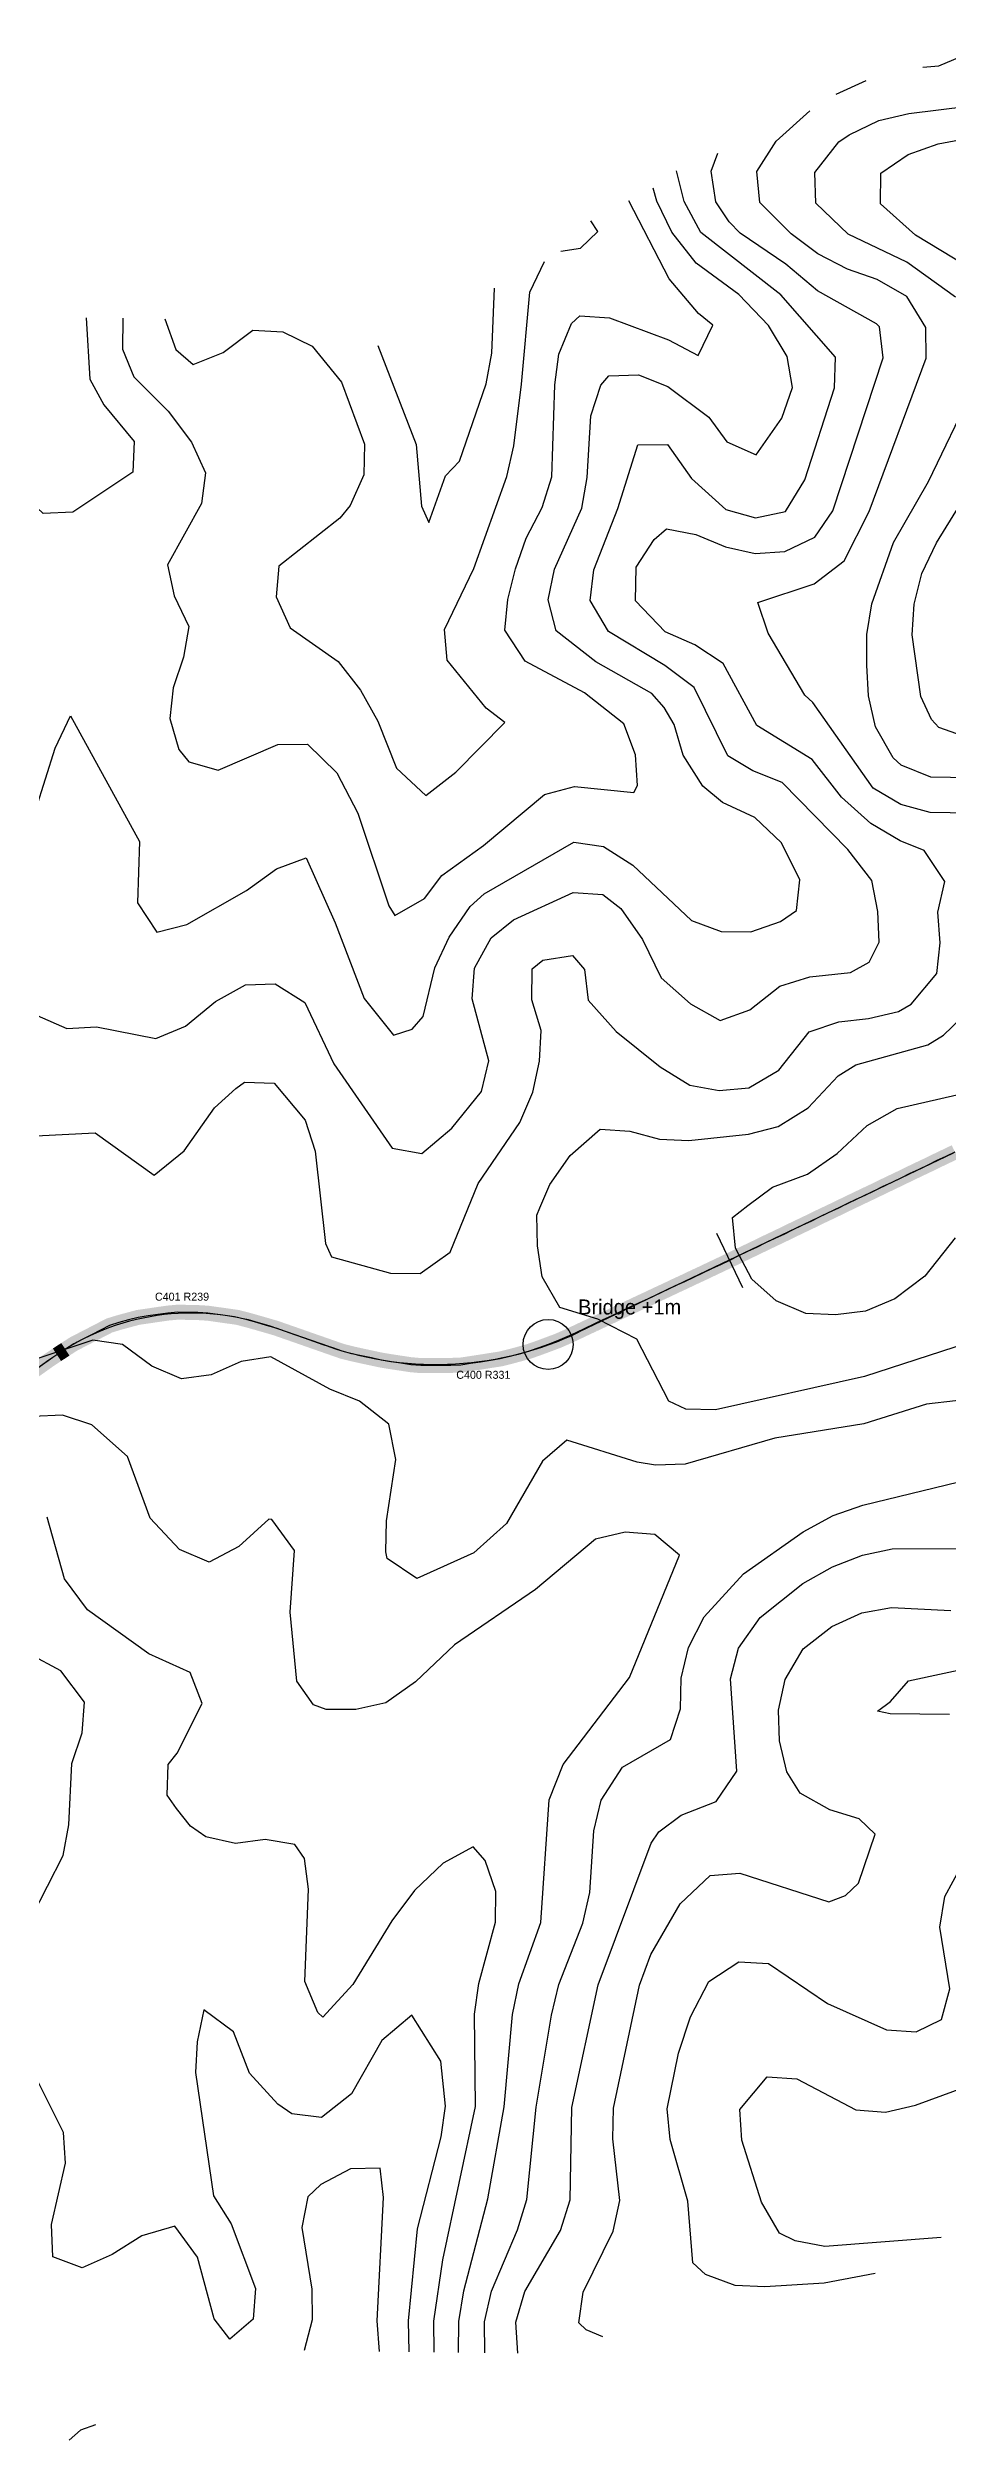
# Model space of a CAD drawing. Header units: metres. Extents: x 697254 to 930473, y 8023396 to 8227001.
# Drawn here: x 749770 to 750669, y 8187177 to 8189569 of the extents above; entities that cross this region are included whole.
import ezdxf

# ---------------------------------------------------------------- set-up
doc = ezdxf.new("R2010")
doc.units = ezdxf.units.M
for name, color, linetype in [('ALIGNMENT_FITTED', 4, 'Continuous'), ('CENTRELINE', 7, 'Continuous'), ('CHAINAGE', 7, 'Continuous'), ('CONTOUR_10M', 33, 'Continuous'), ('CONTOUR_INDEX_50M', 34, 'Continuous'), ('CURVE_LABELS', 4, 'Continuous'), ('GRADE_0-4', 3, 'Continuous'), ('GRADE_4-6', 2, 'Continuous'), ('GRADE_6-8', 30, 'Continuous'), ('PROFILE_FLAGS', 6, 'Continuous')]:
    doc.layers.add(name, color=color, linetype=linetype)

msp = doc.modelspace()

# ---------------------------------------------------------------- linework, layer by layer
at = {"layer": 'ALIGNMENT_FITTED'}
for p, q in [((750675.1, 8188463.8), (750301, 8188285)), ((750050.6, 8188270.5), (749990.9, 8188290.9)), ((749774.7, 8188259.5), (749681.3, 8188193))]:
    msp.add_line(p, q, dxfattribs=at)
for centre, radius, start, end in [((749913.4, 8188064.7), 239.1, 71.0849, 125.4618), ((750158.1, 8188583.9), 331.4, -108.9151, -64.4522)]:
    msp.add_arc(centre, radius, start, end, dxfattribs=at)
at = {"layer": 'CENTRELINE'}
msp.add_polyline3d([(750676.8, 8188464.8, 1124.7), (750667.8, 8188460.5, 1125), (750658.8, 8188456.2, 1125.1), (750649.8, 8188451.8, 1125.4), (750640.7, 8188447.5, 1125.6), (750631.7, 8188443.2, 1125.7), (750622.7, 8188438.8, 1125.8), (750613.7, 8188434.5, 1125.8), (750604.7, 8188430.2, 1125.5), (750595.7, 8188425.8, 1125.1), (750586.6, 8188421.5, 1124.9), (750577.6, 8188417.2, 1124.8), (750568.6, 8188412.9, 1124.7), (750559.6, 8188408.5, 1124.7), (750550.6, 8188404.2, 1124.5), (750541.5, 8188399.9, 1124.2), (750532.5, 8188395.5, 1123.8), (750523.5, 8188391.2, 1123.4), (750514.5, 8188386.9, 1123), (750505.5, 8188382.5, 1122.6), (750496.5, 8188378.2, 1122.2), (750487.4, 8188373.9, 1121.8), (750478.4, 8188369.5, 1121.3), (750469.4, 8188365.2, 1120.8), (750460.4, 8188360.9, 1120.1), (750451.4, 8188356.5, 1119.6), (750442.4, 8188352.2, 1119.2), (750433.3, 8188347.9, 1118.8), (750424.3, 8188343.6, 1118.2), (750415.2, 8188339.4, 1117.6), (750406.2, 8188335.1, 1116.7), (750397.1, 8188330.9, 1115.9), (750388.1, 8188326.6, 1115.2), (750379, 8188322.4, 1114.5), (750370, 8188318.1, 1113.8), (750360.9, 8188313.9, 1113), (750351.8, 8188309.6, 1112), (750342.8, 8188305.4, 1111.3), (750333.7, 8188301.1, 1110.7), (750324.7, 8188296.9, 1110), (750315.6, 8188292.6, 1109.3), (750306.6, 8188288.4, 1108.8), (750297.5, 8188284.1, 1108.3), (750288.5, 8188279.9, 1108.4), (750279.3, 8188275.9, 1108.4), (750269.9, 8188272.4, 1108.5), (750260.5, 8188268.9, 1108.6), (750251.1, 8188265.6, 1108.7), (750241.5, 8188262.9, 1108.8), (750231.8, 8188260.3, 1109.1), (750222.1, 8188257.9, 1108.7), (750212.2, 8188256.4, 1108.1), (750202.3, 8188254.8, 1107.5), (750192.4, 8188253.3, 1106.9), (750182.6, 8188251.8, 1106.3), (750172.6, 8188251.5, 1105.6), (750162.6, 8188251.4, 1105.2), (750152.6, 8188251.4, 1104.8), (750142.6, 8188251.3, 1104.4), (750132.6, 8188252.2, 1104.2), (750122.7, 8188253.7, 1104), (750112.8, 8188255.2, 1103.8), (750103, 8188256.8, 1103.7), (750093.2, 8188258.9, 1103.6), (750083.4, 8188261, 1103.6), (750073.6, 8188263.2, 1103.4), (750064, 8188265.6, 1103.2), (750054.5, 8188268.9, 1103), (750045.1, 8188272.2, 1102.5), (750035.6, 8188275.5, 1102), (750026.2, 8188278.8, 1101.5), (750016.8, 8188282.1, 1101.2), (750007.3, 8188285.4, 1101), (749997.9, 8188288.7, 1101), (749988.3, 8188291.5, 1101.2), (749978.6, 8188294.3, 1101.5), (749969, 8188297, 1101.9), (749959.3, 8188299.5, 1102.3), (749949.4, 8188300.9, 1102.6), (749939.5, 8188302.3, 1102.8), (749929.6, 8188303.7, 1103), (749919.6, 8188304.3, 1103.1), (749909.6, 8188304.5, 1103.3), (749899.6, 8188304.7, 1103.3), (749889.7, 8188303.8, 1103), (749879.8, 8188302.4, 1102.6), (749869.9, 8188300.9, 1102.3), (749860, 8188299.5, 1101.9), (749850.3, 8188296.9, 1101.4), (749840.7, 8188294.3, 1100.9), (749831.2, 8188291.4, 1100.4), (749822.3, 8188286.8, 1099.6), (749813.4, 8188282.2, 1098.8), (749804.5, 8188277.6, 1099.1), (749795.6, 8188273, 1099.1), (749787.2, 8188267.6, 1098.9), (749778.8, 8188262.1, 1098.8), (749770.5, 8188256.6, 1098.7), (749762.4, 8188250.8, 1098.5)], dxfattribs=at)
at = {"layer": 'CHAINAGE'}
msp.add_line((750438.4, 8188383.6), (750464.4, 8188329.5), dxfattribs=at)
at = {"layer": 'CONTOUR_10M'}
for points, elevation in [([(750644.8, 8189549.5), (750660.8, 8189550.8), (750690.6, 8189563.5), (750693.8, 8189568.7)], 1110), ([(750558, 8189522.3), (750587.9, 8189535.9)], 1110), ([(750711.5, 8188803.3), (750652.1, 8188804.4), (750622.5, 8188812.3), (750595.1, 8188828.4), (750534.7, 8188914.3), (750526.7, 8188921.5), (750489.9, 8188983.4), (750479.8, 8189014.3), (750536, 8189033), (750566, 8189055.8), (750591, 8189105.3), (750648, 8189258.4), (750647.7, 8189289.1), (750628.7, 8189320.1), (750598.9, 8189337.2), (750569.3, 8189347.3), (750539.8, 8189362.7), (750513.1, 8189382.9), (750481.5, 8189414.1), (750478.7, 8189444.9), (750498, 8189475.4), (750531.7, 8189505.7)], 1110), ([(750677.2, 8189319.5), (750628.8, 8189354.4), (750570, 8189382.3), (750537.8, 8189413.4), (750536.7, 8189444.2), (750560.8, 8189474.7), (750570.9, 8189481.8), (750600.7, 8189496), (750630.5, 8189503.1), (750690, 8189510.4)], 1120), ([(750688.1, 8189350.6), (750637.4, 8189381.5), (750602.4, 8189412.7), (750602.7, 8189443.4), (750630, 8189462.1), (750659.9, 8189472.6), (750749.1, 8189489.5)], 1130), ([(749759.1, 8188601.2), (749788.7, 8188588.2), (749818.4, 8188590.1), (749877.6, 8188578.3), (749907.4, 8188590.5), (749937.4, 8188615.3), (749967.3, 8188631.8), (749997, 8188633.1), (750026.5, 8188614.3), (750055.5, 8188553.1), (750113.9, 8188468.6), (750143.5, 8188463.3), (750173.5, 8188488.6), (750203.3, 8188525.4), (750210.7, 8188556.1), (750193.9, 8188617.8), (750196.3, 8188648.5), (750213.1, 8188679.1), (750235.2, 8188696.9), (750294.9, 8188724.1), (750324.6, 8188722.2), (750342.7, 8188708.3), (750364.2, 8188677.3), (750383, 8188638.9), (750412.4, 8188612.8), (750441.9, 8188596.2), (750471.7, 8188607), (750501.7, 8188630.5), (750531.5, 8188640), (750572.3, 8188644.2), (750591, 8188654.5), (750601, 8188674.6), (750599.8, 8188705.4), (750593.6, 8188736.2), (750569.8, 8188767.2), (750504, 8188834.2), (750474.5, 8188845.8), (750449.7, 8188860.9), (750416.1, 8188929.2), (750386.6, 8188951.1), (750330.2, 8188985.3), (750311.9, 8189016.2), (750315.8, 8189046.9), (750339.8, 8189108.2), (750359.5, 8189171.9), (750389.2, 8189172), (750413.3, 8189138.1), (750447.8, 8189107.3), (750477.4, 8189098.9), (750507.2, 8189105.1), (750526.6, 8189136.8), (750556.3, 8189228.7), (750557.3, 8189259.4), (750502.6, 8189321.6), (750422.8, 8189384), (750406, 8189414.9), (750398.3, 8189445.8)], 1090), ([(749757.8, 8188807.3), (749776.9, 8188868.6), (749792.3, 8188901), (749861.4, 8188775.4), (749859.4, 8188713.9), (749878.8, 8188684.6), (749908.6, 8188692.4), (749968.4, 8188726.3), (749998.3, 8188748), (750028.1, 8188758.8), (750057.1, 8188694), (750085.9, 8188618.4), (750115.2, 8188581.5), (750134.1, 8188587.7), (750145.1, 8188600.2), (750156.5, 8188649), (750171, 8188679.6), (750191.9, 8188710.1), (750205.9, 8188723), (750295.5, 8188774.6), (750325.2, 8188770.1), (750354.6, 8188751.5), (750413.4, 8188696.2), (750442.9, 8188685.3), (750472.6, 8188685.1), (750502.4, 8188695.3), (750518.4, 8188706.3), (750521.7, 8188737), (750503.3, 8188773.8), (750476.5, 8188799.1), (750444.4, 8188814.3), (750424.8, 8188830.4), (750404.9, 8188861.4), (750396, 8188892.2), (750386.1, 8188909.1), (750373.5, 8188923.3), (750317.8, 8188954.7), (750278, 8188985.9), (750270.1, 8189016.7), (750276.2, 8189047.4), (750303.8, 8189108.6), (750309.1, 8189139.3), (750312.8, 8189200.7), (750322.6, 8189231.4), (750330.6, 8189240.9), (750360.3, 8189241.9), (750389.8, 8189230.2), (750430.7, 8189199.4), (750448.6, 8189174.9), (750478.1, 8189161.8), (750503.6, 8189198.5), (750514.3, 8189229.2), (750509.1, 8189260), (750490.4, 8189291), (750460.5, 8189322), (750417.9, 8189353.3), (750393.8, 8189384.3), (750378.5, 8189415.3), (750375.1, 8189428.4)], 1080), ([(749844.5, 8189298.4), (749844.4, 8189267.6), (749855.5, 8189239.8), (749889.9, 8189205.6), (749913.3, 8189174.6), (749927.2, 8189143.7), (749923.4, 8189113), (749889.3, 8189051.9), (749896.1, 8189021), (749910.5, 8188990.1), (749905.2, 8188959.4), (749895, 8188928.8), (749891.5, 8188898.1), (749900.6, 8188867.2), (749910.5, 8188854.9), (749940.1, 8188846.7), (749999.8, 8188872.2), (750029.4, 8188872.4), (750058.8, 8188843.9), (750079.5, 8188803.6), (750110.8, 8188711), (750116.5, 8188701.2), (750146.4, 8188718.4), (750163.6, 8188741.2), (750205.4, 8188771.4), (750266.4, 8188822.1), (750296.2, 8188830.1), (750355.5, 8188824.4), (750359.2, 8188831.2), (750357.3, 8188861.9), (750345.6, 8188892.8), (750306.4, 8188924), (750246.9, 8188955.5), (750226.6, 8188986.5), (750229.8, 8189017.2), (750237.4, 8189047.8), (750248.1, 8189078.5), (750264.1, 8189109), (750273.7, 8189139.7), (750276.5, 8189231.9), (750280.6, 8189262.6), (750293.2, 8189293.2), (750301.6, 8189300.9), (750331.3, 8189298.8), (750390.4, 8189276.9), (750419.9, 8189261.2), (750434.8, 8189291.6), (750420.4, 8189303.1), (750391.1, 8189337.7), (750350.7, 8189415.6)], 1070), ([(750282.7, 8189365.3), (750302.4, 8189368.5), (750319.5, 8189385.2), (750312.7, 8189395.6)], 1060), ([(749886.8, 8189297.9), (749897.8, 8189267), (749915.1, 8189252.2), (749944.9, 8189264.2), (749974.8, 8189286.4), (750004.5, 8189284.9), (750034, 8189270.3), (750063.3, 8189234.3), (750086.3, 8189172.6), (750085.8, 8189141.8), (750072, 8189111.3), (750061.7, 8189098.6), (750000.8, 8189050.6), (749998, 8189019.8), (750012, 8188988.9), (750060.1, 8188955.1), (750082.3, 8188926.6), (750099.8, 8188895.7), (750118.2, 8188848.7), (750147.6, 8188821.3), (750177.6, 8188844.4), (750226.5, 8188894.2), (750208, 8188908.4), (750169, 8188956.4), (750166.4, 8188987.2), (750195.6, 8189048.3), (750228.8, 8189140.2), (750235.6, 8189170.9), (750243.3, 8189232.3), (750251.5, 8189324.5), (750266.3, 8189355)], 1060), ([(749808.1, 8189298.8), (749811.5, 8189237.3), (749825.5, 8189211.7), (749856, 8189175.2), (749854.8, 8189144.5), (749794.6, 8189104.4), (749764.9, 8189103), (749735.5, 8189130.9), (749700.6, 8189177), (749676.9, 8189197), (749647.4, 8189214.5), (749621.4, 8189239.5), (749596.1, 8189301.3), (749588.1, 8189332.1)], 1080), ([(750711.9, 8188838.5), (750652.5, 8188839.6), (750623, 8188851.7), (750614.9, 8188859), (750597.4, 8188889.9), (750590.3, 8188920.8), (750588.7, 8188951.5), (750588.5, 8188982.3), (750593.8, 8189013), (750615.3, 8189074.2), (750650.2, 8189135.3), (750694.5, 8189227.1)], 1120), ([(750741.9, 8188860.4), (750660.7, 8188889.2), (750653.2, 8188897.2), (750642.5, 8188920.2), (750634, 8188981.8), (750636, 8189012.5), (750643.7, 8189043.2), (750658.2, 8189073.7), (750696, 8189134.8)], 1130), ([(750688.9, 8188273.8), (750586.3, 8188240.5), (750437.4, 8188207.2), (750407.7, 8188207.7), (750390.7, 8188215.7), (750358.6, 8188277.6), (750319.7, 8188297.7), (750281.5, 8188309.3), (750264.1, 8188340.2), (750259.2, 8188371), (750258.8, 8188401.8), (750261.6, 8188409.1), (750271.5, 8188432.4), (750291.9, 8188461.4), (750321.9, 8188487.8), (750351.6, 8188485.8), (750381.2, 8188477.8), (750410.8, 8188476.4), (750470.3, 8188482.8), (750500.1, 8188490.3), (750530, 8188509.1), (750560, 8188540.9), (750577.5, 8188551.9), (750649.5, 8188571.9), (750665.4, 8188581.6), (750709.4, 8188624.1)], 1110), ([(750676.9, 8188378.9), (750646.8, 8188340.8), (750616.8, 8188318.1), (750587.4, 8188305.7), (750557.3, 8188302.1), (750527.6, 8188303.3), (750498.1, 8188316.2), (750473.7, 8188337.8), (750457.4, 8188368.7), (750454.4, 8188399.5), (750469.5, 8188411.2), (750494.2, 8188429.8), (750529.2, 8188442.6), (750559.1, 8188463.4), (750589.1, 8188491.2), (750619, 8188508.2), (750678.6, 8188522.1)], 1120), ([(750180.4, 8187264.8), (750180.5, 8187295.6), (750185.7, 8187326.3), (750209.8, 8187418.2), (750226.1, 8187510.3), (750234.3, 8187602.5), (750240.8, 8187633.2), (750262.7, 8187694.4), (750271, 8187817.3), (750284.9, 8187852.4), (750351.3, 8187939.4), (750401.4, 8188061.9), (750376.6, 8188082.4), (750346.9, 8188084.8), (750317.2, 8188077.9), (750257.2, 8188027.4), (750176.2, 8187972.2), (750137.4, 8187935.2), (750107.5, 8187914), (750077.7, 8187907.4), (750048, 8187907.4), (750035.3, 8187912.3), (750018.6, 8187935.7), (750011.9, 8188004.8), (750016.2, 8188066.3), (749993.6, 8188097.3), (749990.8, 8188097.8), (749960.8, 8188070.6), (749931, 8188054.8), (749901.4, 8188067.6), (749871.9, 8188098.7), (749849.3, 8188160.5), (749813.8, 8188192.1), (749784.2, 8188201.7), (749754.5, 8188200.4)], 1090), ([(750156, 8187265.1), (750155.7, 8187295.9), (750164.5, 8187357.3), (750197.4, 8187510.6), (750196.3, 8187602.9), (750200.5, 8187633.6), (750217.2, 8187694.9), (750217.5, 8187725.7), (750207, 8187756.6), (750194.9, 8187770.3), (750165, 8187753.9), (750136.4, 8187726.6), (750113.5, 8187696.1), (750074.5, 8187632.5), (750044.5, 8187599.9), (750039.7, 8187604.7), (750026.7, 8187635.6), (750030.3, 8187727.8), (750026.4, 8187758.6), (750016.8, 8187772.6), (749987.1, 8187777.5), (749957.4, 8187773.5), (749927.8, 8187780.1), (749912.3, 8187790.7), (749898.4, 8187808.6), (749888.9, 8187821.7), (749890.1, 8187852.5), (749899.1, 8187863.8), (749924, 8187913.6), (749912, 8187944.5), (749870.5, 8187963.1), (749809.2, 8188007.2), (749786.4, 8188038.2), (749769, 8188099.9)], 1080), ([(750239.7, 8187264.1), (750237.6, 8187294.9), (750246.7, 8187325.6), (750282.4, 8187386.7), (750291.9, 8187417.3), (750293.8, 8187509.5), (750319.9, 8187632.2), (750373, 8187773.8), (750380.5, 8187785.3), (750403.1, 8187801.9), (750438.1, 8187815.4), (750458.8, 8187845.9), (750452.4, 8187938.2), (750460.4, 8187968.9), (750482.1, 8187999.4), (750524.5, 8188033.5), (750554.4, 8188050.1), (750584.2, 8188061.9), (750613.9, 8188068), (750703, 8188068.6)], 1110), ([(750324.7, 8187280.5), (750308.1, 8187287.3), (750300.7, 8187294.2), (750305.1, 8187324.9), (750334.9, 8187386), (750341.5, 8187416.7), (750334.7, 8187478.3), (750335.2, 8187509.1), (750361.4, 8187631.8), (750372.7, 8187662.4), (750402, 8187713.1), (750432, 8187741.5), (750461.8, 8187743.8), (750550.5, 8187715.3), (750567.4, 8187721.6), (750580.4, 8187733.8), (750597, 8187782.8), (750581.1, 8187798.1), (750551.6, 8187807.2), (750522.1, 8187823.9), (750508.8, 8187845.3), (750501.2, 8187876.2), (750500.3, 8187906.9), (750507, 8187937.6), (750525.1, 8187968.2), (750553.7, 8187990.6), (750583.5, 8188004.3), (750613.3, 8188009.3), (750672.6, 8188006.5)], 1120), ([(749753.7, 8187700.3), (749785, 8187761.4), (749790.8, 8187792.1), (749793.5, 8187853.6), (749803.9, 8187884.2), (749806.4, 8187914.9), (749782.5, 8187946), (749751.8, 8187962.8)], 1070), ([(750671.4, 8187902.6), (750612, 8187903), (750599.3, 8187905.8), (750612.2, 8187915.5), (750630.4, 8187936.2), (750701.7, 8187951.6)], 1130), ([(750597.1, 8187343.5), (750546.1, 8187334), (750486.7, 8187330.3), (750457, 8187331.7), (750427.4, 8187342.8), (750414.8, 8187354.4), (750409.7, 8187415.9), (750391.9, 8187477.6), (750389, 8187508.4), (750400.3, 8187563.9), (750412.4, 8187600.4), (750430.8, 8187635.5), (750460.7, 8187655.4), (750490.4, 8187653.6), (750549.3, 8187613.7), (750608.4, 8187587.1), (750638.1, 8187585.2), (750663.4, 8187597.5), (750671.5, 8187628.2), (750661.6, 8187689.8), (750666.8, 8187720.5), (750683.3, 8187751.1)], 1130), ([(750131, 8187265.4), (750130.2, 8187296.2), (750139.4, 8187388.3), (750163, 8187480.3), (750167.4, 8187511), (750162.7, 8187556), (750133.6, 8187601.8), (750103.6, 8187576.6), (750073.3, 8187523.2), (750043.3, 8187499.5), (750013.7, 8187503.3), (749999.5, 8187512.9), (749971.2, 8187544), (749955.2, 8187585.4), (749925.8, 8187607.2), (749919, 8187575.4), (749917.3, 8187544.6), (749935.4, 8187421.4), (749953, 8187393.3), (749977.2, 8187328.7), (749974.9, 8187297.9), (749951.7, 8187277.9), (749935.9, 8187298.4), (749919.4, 8187360.1), (749896.7, 8187391.1), (749863.8, 8187381.3), (749833.9, 8187362.7), (749804.1, 8187349.2), (749774.5, 8187360.3), (749773.3, 8187392.5), (749787.3, 8187453.9), (749785.2, 8187484.6), (749754.4, 8187546.5)], 1070), ([(750663, 8187379.8), (750546.5, 8187370.8), (750516.9, 8187376.3), (750501.3, 8187384.1), (750483.4, 8187415.1), (750463.5, 8187476.8), (750461.5, 8187507.6), (750489.1, 8187540.3), (750518.8, 8187538.3), (750577.8, 8187507.2), (750607.4, 8187505), (750637.2, 8187512), (750701.9, 8187535.6)], 1140), ([(750101.3, 8187265.7), (750099, 8187296.5), (750105.2, 8187419.5), (750102.1, 8187448.8), (750072.4, 8187448.3), (750042.5, 8187432.6), (750029.8, 8187420.3), (750023.6, 8187389.6), (750033.5, 8187328), (750034.1, 8187297.3), (750026.1, 8187266.6)], 1060), ([(749817.4, 8187192.4), (749802.2, 8187186.9), (749790.9, 8187177)], 1060)]:
    msp.add_lwpolyline(points, dxfattribs=dict(at, elevation=elevation))
at = {"layer": 'CONTOUR_INDEX_50M'}
for points, elevation in [([(749757.7, 8188481), (749817.1, 8188484), (749876, 8188441.7), (749906, 8188465.9), (749936.2, 8188509.1), (749957.8, 8188528.3), (749966.2, 8188534.5), (749995.9, 8188533.6), (750027, 8188496.7), (750037, 8188465.8), (750047.2, 8188373.5), (750053.2, 8188360), (750112.4, 8188343.6), (750142.1, 8188343.5), (750172, 8188364.7), (750200.1, 8188433.2), (750241.5, 8188494.2), (750254.5, 8188524.8), (750261.4, 8188555.5), (750262.9, 8188586.3), (750253.6, 8188617.1), (750254.1, 8188647.9), (750264.5, 8188656.5), (750294.2, 8188661.4), (750306.2, 8188647.3), (750309.9, 8188616.5), (750337.9, 8188585.4), (750382, 8188550), (750411.5, 8188531.5), (750441.1, 8188526.2), (750470.8, 8188529.1), (750500.7, 8188546.8), (750530.9, 8188585.1), (750560.7, 8188595.1), (750590.4, 8188598.2), (750620.2, 8188605.4), (750633, 8188612.7), (750658.6, 8188643.2), (750661.9, 8188673.9), (750659.7, 8188704.7), (750666.5, 8188735.4), (750646, 8188766.4), (750622.1, 8188775.9), (750592.6, 8188793.2), (750563.2, 8188819.6), (750534, 8188857.3), (750478.8, 8188891.3), (750445, 8188953.2), (750416.6, 8188971.9), (750387, 8188985), (750357.4, 8189015.7), (750358.1, 8189049.6), (750376.1, 8189077), (750388.2, 8189087.8), (750417.8, 8189082.2), (750447.4, 8189069.9), (750477, 8189063.1), (750506.7, 8189065.1), (750536.6, 8189079.6), (750554.8, 8189105.7), (750605.1, 8189258.9), (750601.2, 8189289.7), (750598.4, 8189292.9), (750539.4, 8189325.7), (750507.7, 8189352.3), (750462.1, 8189383.5), (750451.1, 8189394.9), (750437.6, 8189414.6), (750433, 8189445.4), (750439.7, 8189463.4)], 1100), ([(750099.7, 8189271.2), (750137.9, 8189172), (750143.4, 8189110.4), (750150.8, 8189094.2), (750167.4, 8189140.9), (750181.2, 8189155.6), (750207.9, 8189232.7), (750213.5, 8189263.4), (750216.4, 8189328.5)], 1050), ([(750764.2, 8188226), (750648.4, 8188212.8), (750585.7, 8188193), (750496.5, 8188178.7), (750407.1, 8188152.9), (750377.4, 8188151.6), (750358.9, 8188154.6), (750288.6, 8188176.6), (750264.2, 8188155.7), (750228.3, 8188093.4), (750195.6, 8188064.2), (750138.6, 8188038.4), (750109.1, 8188058.5), (750107.5, 8188065.2), (750108.3, 8188096), (750117.6, 8188157.4), (750110.7, 8188192.8), (750081.3, 8188215.6), (750051.7, 8188227.7), (749992.7, 8188260), (749963, 8188255.5), (749933.1, 8188242), (749903.4, 8188238), (749873.8, 8188250.6), (749844.4, 8188272.3), (749814.8, 8188276.8), (749665.7, 8188227.1)], 1100), ([(750206.5, 8187264.5), (750206.3, 8187295.3), (750213.3, 8187325.9), (750239.4, 8187387.2), (750248.5, 8187417.8), (750257.9, 8187509.9), (750273.3, 8187602), (750280.8, 8187632.7), (750304.7, 8187693.9), (750311.5, 8187724.6), (750315.7, 8187786.1), (750322.9, 8187816.7), (750344.2, 8187849.8), (750392.4, 8187877.4), (750402.2, 8187908.1), (750403.1, 8187938.8), (750410.4, 8187969.5), (750426, 8188000.1), (750465.2, 8188043.1), (750525.1, 8188085), (750555, 8188101.5), (750584.8, 8188111.7), (750703.9, 8188140.8)], 1100)]:
    msp.add_lwpolyline(points, dxfattribs=dict(at, elevation=elevation))
at = {"layer": 'GRADE_0-4', "const_width": 15}
for points in [[(750676.8, 8188464.8), (750667.8, 8188460.5), (750658.8, 8188456.2), (750649.8, 8188451.8), (750640.7, 8188447.5), (750631.7, 8188443.2), (750622.7, 8188438.8), (750613.7, 8188434.5), (750604.7, 8188430.2), (750595.7, 8188425.8), (750586.6, 8188421.5), (750577.6, 8188417.2), (750568.6, 8188412.9), (750559.6, 8188408.5), (750550.6, 8188404.2), (750541.5, 8188399.9), (750532.5, 8188395.5), (750523.5, 8188391.2), (750514.5, 8188386.9), (750505.5, 8188382.5), (750496.5, 8188378.2)], [(750315.6, 8188292.6), (750306.6, 8188288.4), (750297.5, 8188284.1), (750288.5, 8188279.9), (750279.3, 8188275.9), (750269.9, 8188272.4), (750260.5, 8188268.9), (750251.1, 8188265.6), (750241.5, 8188262.9), (750231.8, 8188260.3), (750222.1, 8188257.9), (750212.2, 8188256.4), (750202.3, 8188254.8), (750192.4, 8188253.3), (750182.6, 8188251.8), (750172.6, 8188251.5), (750162.6, 8188251.4), (750152.6, 8188251.4), (750142.6, 8188251.3), (750132.6, 8188252.2), (750122.7, 8188253.7), (750112.8, 8188255.2), (750103, 8188256.8), (750093.2, 8188258.9), (750083.4, 8188261), (750073.6, 8188263.2), (750064, 8188265.6), (750054.5, 8188268.9), (750045.1, 8188272.2), (750035.6, 8188275.5), (750026.2, 8188278.8), (750016.8, 8188282.1), (750007.3, 8188285.4), (749997.9, 8188288.7), (749988.3, 8188291.5), (749978.6, 8188294.3), (749969, 8188297), (749959.3, 8188299.5), (749949.4, 8188300.9), (749939.5, 8188302.3), (749929.6, 8188303.7), (749919.6, 8188304.3), (749909.6, 8188304.5), (749899.6, 8188304.7), (749889.7, 8188303.8), (749879.8, 8188302.4), (749869.9, 8188300.9), (749860, 8188299.5), (749850.3, 8188296.9), (749840.7, 8188294.3), (749831.2, 8188291.4), (749822.3, 8188286.8), (749813.4, 8188282.2), (749804.5, 8188277.6), (749795.6, 8188273), (749787.2, 8188267.6)], [(749778.8, 8188262.1), (749770.5, 8188256.6), (749762.4, 8188250.8), (749754.2, 8188245)]]:
    msp.add_lwpolyline(points, dxfattribs=at)
at = {"layer": 'GRADE_4-6', "const_width": 15}
for points in [[(750496.5, 8188378.2), (750487.4, 8188373.9), (750478.4, 8188369.5), (750469.4, 8188365.2), (750460.4, 8188360.9), (750451.4, 8188356.5), (750442.4, 8188352.2), (750433.3, 8188347.9)], [(750370, 8188318.1), (750360.9, 8188313.9), (750351.8, 8188309.6), (750342.8, 8188305.4), (750333.7, 8188301.1), (750324.7, 8188296.9), (750315.6, 8188292.6)], [(749787.2, 8188267.6), (749778.8, 8188262.1)]]:
    msp.add_lwpolyline(points, dxfattribs=at)
at = {"layer": 'GRADE_6-8', "const_width": 15}
msp.add_lwpolyline([(750433.3, 8188347.9), (750424.3, 8188343.6), (750415.2, 8188339.4), (750406.2, 8188335.1), (750397.1, 8188330.9), (750388.1, 8188326.6), (750379, 8188322.4), (750370, 8188318.1)], dxfattribs=at)
at = {"layer": 'PROFILE_FLAGS'}
msp.add_circle((750269.9, 8188272.4), 25, dxfattribs=at)

# ---------------------------------------------------------------- texts
at = {"layer": 'CURVE_LABELS'}
for s, p in [('C401 R239', (749876.8, 8188316.2)), ('C400 R331', (750178.1, 8188238.1))]:
    msp.add_text(s, height=8, dxfattribs=at).set_placement(p)
at = {"layer": 'PROFILE_FLAGS'}
msp.add_text('Bridge +1m', height=15, dxfattribs=at).set_placement((750299.9, 8188302.4))

doc.saveas('drawing.dxf')
